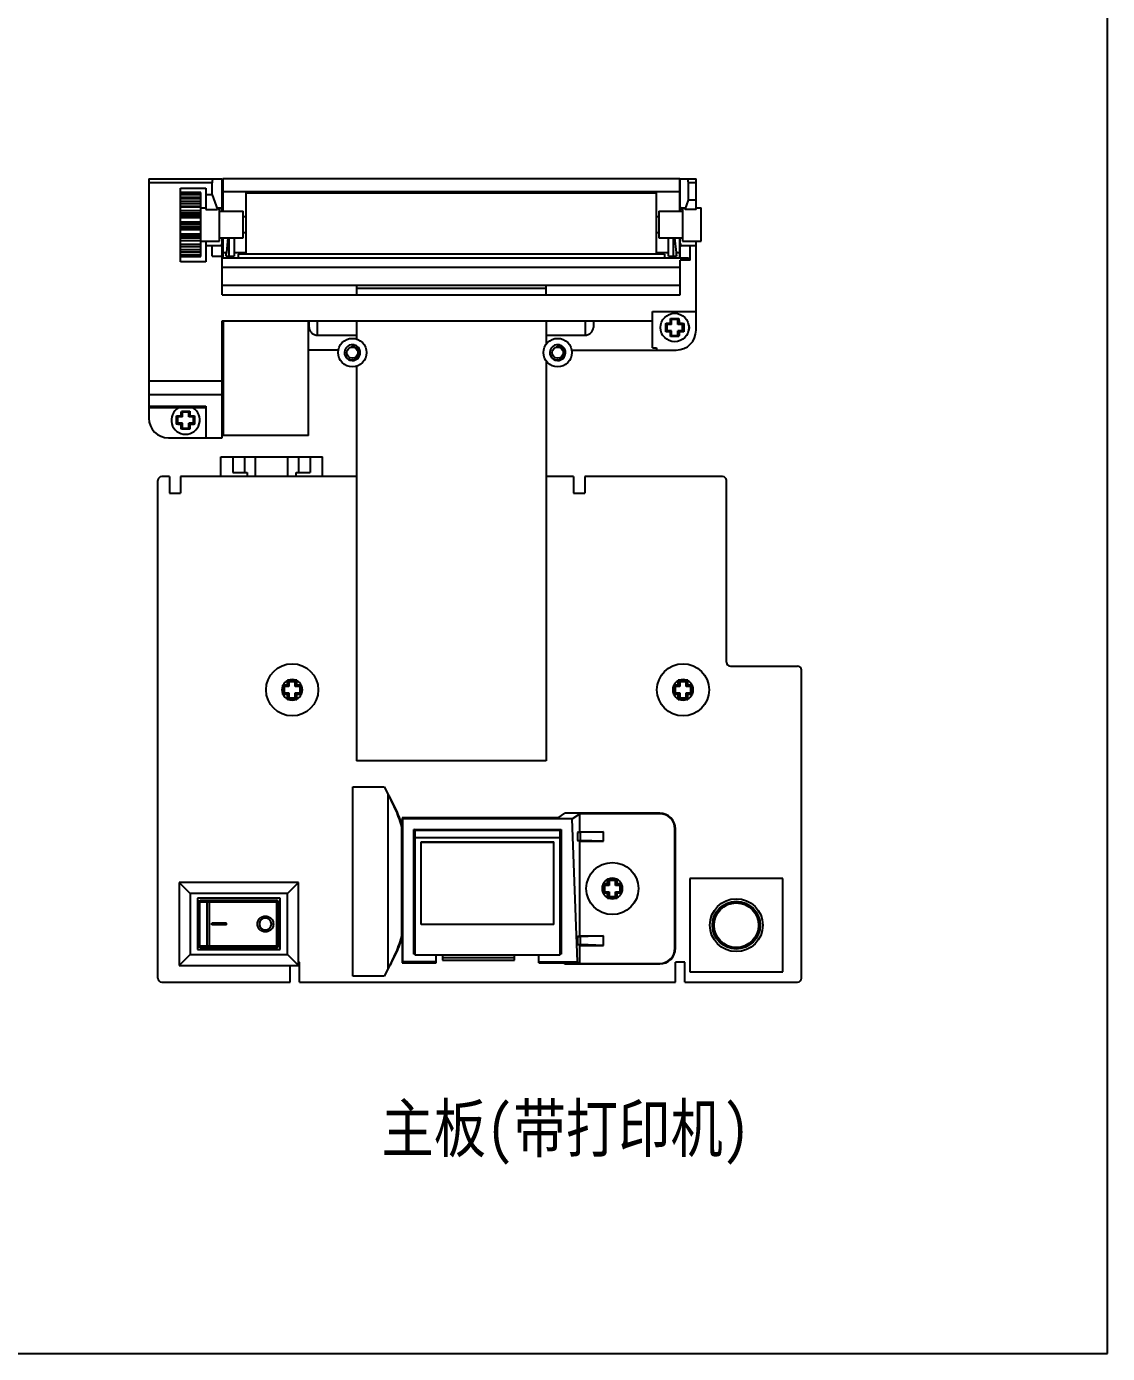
# Model space of a CAD drawing. Header units: millimetres. Extents: x 0 to 420, y 0 to 297.
# Drawn here: x 283.1 to 420, y 0 to 168 of the extents above; entities that cross this region are included whole.
import ezdxf

# ---------------------------------------------------------------- set-up
doc = ezdxf.new("R2010")
doc.units = ezdxf.units.MM
doc.header["$LTSCALE"] = 23.1
doc.layers.get('0').update_dxf_attribs({"linetype": 'CONTINUOUS'})
doc.layers.add('02___PRT_ALL_AXES', color=7, linetype='CONTINUOUS')
doc.layers.add('06___PRT_ALL_SURFS', color=7, linetype='CONTINUOUS')
doc.styles.get("Standard").update_dxf_attribs({"font": 'txt', "width": 0.85})

msp = doc.modelspace()

# ---------------------------------------------------------------- linework, layer by layer
at = {"color": 7, "linetype": 'Continuous'}
for p, q in [((420, 0), (420, 297)), ((298.597, 148.727), (298.597, 118.427)), ((298.597, 148.727), (307.897, 148.727)), ((306.627, 148.227), (298.597, 148.227)), ((306.627, 146.719), (306.627, 148.227)), ((307.897, 144.647), (307.897, 148.727)), ((307.947, 148.747), (307.947, 144.647)), ((365.847, 148.747), (307.947, 148.747)), ((365.847, 144.647), (365.847, 148.747)), ((365.897, 148.727), (367.897, 148.727)), ((365.897, 144.647), (365.897, 148.727)), ((367.897, 148.227), (366.927, 148.227)), ((366.927, 146.027), (366.927, 148.227)), ((367.897, 144.847), (367.897, 148.727)), ((302.597, 138.227), (302.597, 147.527)), ((302.597, 147.527), (305.797, 147.527)), ((305.197, 146.995), (302.597, 146.995)), ((302.597, 146.875), (305.197, 146.875)), ((305.197, 146.686), (302.597, 146.686)), ((305.197, 146.354), (302.597, 146.354)), ((302.597, 146.253), (305.197, 146.253)), ((305.197, 138.904), (305.197, 146.995)), ((305.797, 147.527), (305.797, 144.847)), ((306.627, 146.719), (305.797, 146.719)), ((306.627, 146.719), (307.275, 144.847)), ((365.847, 147.066), (307.947, 147.066)), ((310.897, 146.947), (310.897, 139.17)), ((310.897, 146.947), (362.897, 146.947)), ((362.897, 139.17), (362.897, 146.947)), ((305.197, 145.871), (302.597, 145.871)), ((305.197, 145.55), (302.597, 145.55)), ((305.197, 145.211), (302.597, 145.211)), ((302.597, 145.184), (305.197, 145.184)), ((305.197, 144.661), (302.597, 144.661)), ((305.197, 145.047), (305.797, 145.047)), ((305.797, 144.847), (307.275, 144.847)), ((307.275, 144.847), (307.344, 145.047)), ((307.344, 145.047), (307.716, 145.047)), ((307.547, 140.847), (307.547, 145.047)), ((307.547, 144.647), (310.547, 144.647)), ((310.547, 141.247), (310.547, 144.647)), ((363.197, 144.647), (366.197, 144.647)), ((363.197, 144.647), (363.197, 141.247)), ((366.078, 145.047), (366.45, 145.047)), ((366.197, 145.047), (366.197, 140.847)), ((366.45, 145.047), (366.519, 144.847)), ((366.519, 144.847), (366.927, 146.027)), ((367.897, 144.847), (366.519, 144.847)), ((367.897, 146.027), (366.927, 146.027)), ((367.897, 145.047), (368.547, 145.047)), ((368.547, 140.847), (368.547, 145.047)), ((305.197, 144.395), (302.597, 144.395)), ((305.197, 144.155), (302.597, 144.155)), ((305.197, 143.903), (302.597, 143.903)), ((302.597, 143.813), (305.197, 143.813)), ((305.197, 143.219), (302.597, 143.219)), ((305.197, 143.044), (302.597, 143.044)), ((305.197, 142.936), (302.597, 142.936)), ((310.547, 143.947), (310.897, 143.947)), ((362.897, 143.947), (363.197, 143.947)), ((305.197, 142.666), (302.597, 142.666)), ((305.197, 142.524), (302.597, 142.524)), ((302.597, 142.325), (305.197, 142.325)), ((305.197, 141.741), (302.597, 141.741)), ((305.197, 141.68), (302.597, 141.68)), ((305.197, 141.47), (302.597, 141.47)), ((305.197, 141.203), (302.597, 141.203)), ((307.547, 141.247), (310.547, 141.247)), ((307.897, 134.047), (307.897, 141.247)), ((307.947, 141.247), (307.947, 138.728)), ((308.61, 141.247), (308.43, 139.4)), ((308.757, 138.927), (308.757, 141.247)), ((309.387, 141.247), (309.387, 138.927)), ((310.547, 141.947), (310.897, 141.947)), ((362.897, 141.947), (363.197, 141.947)), ((363.197, 141.247), (366.197, 141.247)), ((364.407, 138.927), (364.407, 141.247)), ((365.037, 138.927), (365.037, 141.247)), ((365.183, 141.247), (365.364, 139.4)), ((365.847, 138.728), (365.847, 141.247)), ((365.897, 138.728), (365.897, 141.247)), ((302.597, 140.921), (305.197, 140.921)), ((305.197, 140.425), (302.597, 140.425)), ((305.197, 140.118), (302.597, 140.118)), ((302.597, 139.791), (305.197, 139.791)), ((305.197, 139.451), (302.597, 139.451)), ((305.197, 140.847), (307.547, 140.847)), ((305.797, 140.847), (305.797, 138.227)), ((307.716, 140.247), (305.797, 140.247)), ((306.627, 138.927), (306.627, 140.247)), ((367.897, 140.247), (366.078, 140.247)), ((366.197, 140.847), (368.547, 140.847)), ((367.167, 138.447), (367.167, 140.247)), ((367.897, 129.547), (367.897, 140.847)), ((305.197, 139.415), (302.597, 139.415)), ((302.597, 139.087), (305.197, 139.087)), ((305.197, 138.948), (302.597, 138.948)), ((302.597, 138.904), (305.197, 138.904)), ((305.797, 138.227), (302.597, 138.227)), ((306.627, 138.927), (307.897, 138.927)), ((307.897, 138.728), (366.951, 138.728)), ((307.947, 139.4), (308.43, 139.4)), ((308.365, 138.927), (309.387, 138.927)), ((309.387, 139.4), (310.897, 139.4)), ((309.897, 139.17), (309.897, 138.728)), ((363.897, 139.17), (309.897, 139.17)), ((362.897, 139.4), (364.407, 139.4)), ((363.897, 139.17), (363.897, 138.728)), ((364.407, 138.927), (365.429, 138.927)), ((365.364, 139.4), (365.847, 139.4)), ((367.167, 138.447), (365.897, 138.447)), ((365.897, 134.047), (365.897, 138.447)), ((366.955, 138.447), (366.946, 138.728)), ((307.897, 137.547), (365.897, 137.547)), ((307.897, 135.265), (365.897, 135.265)), ((324.897, 135.265), (324.897, 134.047)), ((348.897, 134.852), (324.897, 134.852)), ((348.897, 134.047), (348.897, 135.265)), ((307.897, 134.047), (365.897, 134.047)), ((362.397, 131.947), (367.897, 131.947)), ((362.397, 127.333), (362.397, 131.947)), ((307.897, 115.927), (307.897, 130.747)), ((307.897, 130.747), (362.397, 130.747)), ((307.997, 130.747), (307.997, 116.247)), ((318.797, 116.247), (318.797, 130.747)), ((318.897, 129.892), (318.897, 130.747)), ((319.897, 130.747), (319.897, 128.938)), ((324.897, 130.747), (324.897, 128.448)), ((348.897, 130.747), (348.897, 127.757)), ((353.897, 128.938), (353.897, 130.747)), ((354.897, 130.747), (354.897, 129.892)), ((364.065, 130.429), (364.197, 130.297)), ((364.065, 129.364), (364.197, 129.497)), ((364.797, 130.297), (364.197, 130.297)), ((364.197, 130.297), (364.197, 129.497)), ((364.797, 129.497), (364.197, 129.497)), ((364.649, 130.444), (364.614, 130.444)), ((364.649, 130.444), (364.649, 130.48)), ((364.797, 130.297), (364.649, 130.444)), ((364.797, 129.497), (364.649, 129.349)), ((364.665, 131.029), (364.797, 130.897)), ((365.597, 130.897), (364.797, 130.897)), ((364.797, 130.297), (364.797, 130.897)), ((364.797, 128.897), (364.797, 129.497)), ((365.729, 131.029), (365.597, 130.897)), ((365.597, 130.297), (365.597, 130.897)), ((365.597, 130.297), (365.745, 130.444)), ((366.197, 130.297), (365.597, 130.297)), ((366.197, 129.497), (365.597, 129.497)), ((365.597, 129.497), (365.745, 129.349)), ((365.597, 128.897), (365.597, 129.497)), ((365.745, 130.444), (365.745, 130.48)), ((365.78, 130.444), (365.745, 130.444)), ((366.329, 130.429), (366.197, 130.297)), ((366.197, 129.497), (366.197, 130.297)), ((366.329, 129.364), (366.197, 129.497)), ((319.897, 128.938), (324.897, 128.938)), ((348.897, 128.938), (353.897, 128.938)), ((364.649, 129.349), (364.614, 129.349)), ((364.649, 129.313), (364.649, 129.349)), ((364.665, 128.764), (364.797, 128.897)), ((364.797, 128.897), (365.597, 128.897)), ((365.729, 128.764), (365.597, 128.897)), ((365.78, 129.349), (365.745, 129.349)), ((365.745, 129.313), (365.745, 129.349)), ((307.997, 127.047), (307.897, 127.047)), ((322.601, 127.047), (318.797, 127.047)), ((323.766, 126.377), (323.506, 126.227)), ((349.766, 126.377), (349.506, 126.227)), ((352.143, 127.047), (365.397, 127.047)), ((362.397, 127.333), (362.897, 127.333)), ((362.897, 127.333), (362.897, 127.047)), ((324.897, 125.005), (324.897, 75.047)), ((348.897, 125.695), (348.897, 75.047)), ((298.597, 123.166), (307.897, 123.166)), ((307.897, 121.375), (298.597, 121.375)), ((298.597, 119.935), (305.797, 119.935)), ((305.797, 119.727), (298.597, 119.727)), ((302.715, 119.309), (302.847, 119.177)), ((303.779, 119.309), (303.647, 119.177)), ((305.797, 119.935), (305.797, 115.927)), ((302.115, 118.709), (302.247, 118.577)), ((302.115, 117.644), (302.247, 117.777)), ((302.247, 118.577), (302.247, 117.777)), ((302.847, 118.577), (302.247, 118.577)), ((302.847, 117.777), (302.247, 117.777)), ((302.699, 118.724), (302.664, 118.724)), ((302.699, 117.629), (302.664, 117.629)), ((302.699, 118.724), (302.699, 118.76)), ((302.847, 118.577), (302.699, 118.724)), ((302.847, 117.777), (302.699, 117.629)), ((302.699, 117.593), (302.699, 117.629)), ((302.847, 118.577), (302.847, 119.177)), ((303.647, 119.177), (302.847, 119.177)), ((302.847, 117.177), (302.847, 117.777)), ((303.647, 118.577), (303.647, 119.177)), ((303.647, 118.577), (303.795, 118.724)), ((304.247, 118.577), (303.647, 118.577)), ((303.647, 117.777), (303.795, 117.629)), ((303.647, 117.177), (303.647, 117.777)), ((304.247, 117.777), (303.647, 117.777)), ((303.795, 118.724), (303.795, 118.76)), ((303.83, 118.724), (303.795, 118.724)), ((303.795, 117.593), (303.795, 117.629)), ((303.83, 117.629), (303.795, 117.629)), ((304.379, 118.709), (304.247, 118.577)), ((304.247, 117.777), (304.247, 118.577)), ((304.379, 117.644), (304.247, 117.777)), ((301.097, 115.927), (307.897, 115.927)), ((302.715, 117.044), (302.847, 117.177)), ((302.847, 117.177), (303.647, 117.177)), ((303.779, 117.044), (303.647, 117.177)), ((318.797, 116.247), (307.997, 116.247)), ((307.697, 111.027), (307.697, 113.527)), ((307.697, 113.527), (320.597, 113.527)), ((309.247, 113.527), (309.247, 111.527)), ((310.747, 111.527), (310.747, 113.527)), ((312.097, 111.027), (312.097, 113.527)), ((316.197, 111.027), (316.197, 113.527)), ((317.547, 113.527), (317.547, 111.527)), ((319.047, 113.527), (319.047, 111.527)), ((320.597, 111.027), (320.597, 113.527)), ((301.197, 111.027), (300.247, 111.027)), ((301.197, 111.027), (301.197, 108.927)), ((302.597, 111.027), (302.597, 108.927)), ((324.897, 111.027), (302.597, 111.027)), ((309.247, 111.527), (311.047, 111.527)), ((311.047, 111.527), (311.047, 111.027)), ((317.247, 111.527), (319.047, 111.527)), ((317.247, 111.027), (317.247, 111.527)), ((352.397, 111.027), (348.897, 111.027)), ((352.397, 111.027), (352.397, 108.927)), ((371.247, 111.027), (353.797, 111.027)), ((353.797, 111.027), (353.797, 108.927)), ((299.747, 47.527), (299.747, 110.527)), ((371.747, 87.527), (371.747, 110.527)), ((301.197, 108.927), (302.597, 108.927)), ((352.397, 108.927), (353.797, 108.927)), ((372.247, 87.027), (380.747, 87.027)), ((381.247, 47.527), (381.247, 86.527)), ((315.543, 84.63), (315.747, 84.427)), ((315.543, 84.517), (315.543, 83.536)), ((316.143, 84.63), (315.596, 84.63)), ((316.347, 84.427), (315.747, 84.427)), ((315.747, 84.427), (315.747, 83.627)), ((316.143, 85.23), (316.347, 85.027)), ((316.143, 84.63), (316.143, 85.178)), ((316.347, 84.427), (316.143, 84.63)), ((317.238, 85.23), (316.256, 85.23)), ((317.147, 85.027), (316.347, 85.027)), ((316.347, 85.027), (316.347, 84.427)), ((317.351, 85.23), (317.147, 85.027)), ((317.147, 84.427), (317.147, 85.027)), ((317.147, 84.427), (317.351, 84.63)), ((317.747, 84.427), (317.147, 84.427)), ((317.351, 84.63), (317.351, 85.178)), ((317.898, 84.63), (317.351, 84.63)), ((317.951, 84.63), (317.747, 84.427)), ((317.747, 83.627), (317.747, 84.427)), ((317.951, 83.536), (317.951, 84.517)), ((365.043, 84.63), (365.247, 84.427)), ((365.043, 84.517), (365.043, 83.536)), ((365.643, 84.63), (365.096, 84.63)), ((365.847, 84.427), (365.247, 84.427)), ((365.247, 84.427), (365.247, 83.627)), ((365.643, 85.23), (365.847, 85.027)), ((365.643, 84.63), (365.643, 85.178)), ((365.847, 84.427), (365.643, 84.63)), ((366.738, 85.23), (365.756, 85.23)), ((366.647, 85.027), (365.847, 85.027)), ((365.847, 85.027), (365.847, 84.427)), ((366.851, 85.23), (366.647, 85.027)), ((366.647, 84.427), (366.647, 85.027)), ((366.647, 84.427), (366.851, 84.63)), ((367.247, 84.427), (366.647, 84.427)), ((366.851, 84.63), (366.851, 85.178)), ((367.398, 84.63), (366.851, 84.63)), ((367.451, 84.63), (367.247, 84.427)), ((367.247, 83.627), (367.247, 84.427)), ((367.451, 83.536), (367.451, 84.517)), ((315.543, 83.423), (315.747, 83.627)), ((316.143, 83.423), (315.596, 83.423)), ((315.747, 83.627), (316.347, 83.627)), ((316.347, 83.627), (316.143, 83.423)), ((316.143, 82.875), (316.143, 83.423)), ((316.143, 82.823), (316.347, 83.027)), ((316.256, 82.823), (317.238, 82.823)), ((316.347, 83.627), (316.347, 83.027)), ((316.347, 83.027), (317.147, 83.027)), ((317.147, 83.627), (317.747, 83.627)), ((317.147, 83.627), (317.351, 83.423)), ((317.147, 83.027), (317.147, 83.627)), ((317.351, 82.823), (317.147, 83.027)), ((317.898, 83.423), (317.351, 83.423)), ((317.351, 82.875), (317.351, 83.423)), ((317.951, 83.423), (317.747, 83.627)), ((365.043, 83.423), (365.247, 83.627)), ((365.643, 83.423), (365.096, 83.423)), ((365.247, 83.627), (365.847, 83.627)), ((365.847, 83.627), (365.643, 83.423)), ((365.643, 82.875), (365.643, 83.423)), ((365.643, 82.823), (365.847, 83.027)), ((365.756, 82.823), (366.738, 82.823)), ((365.847, 83.627), (365.847, 83.027)), ((365.847, 83.027), (366.647, 83.027)), ((366.647, 83.627), (367.247, 83.627)), ((366.647, 83.627), (366.851, 83.423)), ((366.647, 83.027), (366.647, 83.627)), ((366.851, 82.823), (366.647, 83.027)), ((367.398, 83.423), (366.851, 83.423)), ((366.851, 82.875), (366.851, 83.423)), ((367.451, 83.423), (367.247, 83.627)), ((348.897, 75.047), (324.897, 75.047)), ((324.42, 71.754), (328.42, 71.754)), ((324.42, 47.754), (324.42, 71.754)), ((328.42, 71.754), (328.875, 70.843)), ((328.875, 70.843), (328.875, 48.665)), ((350.427, 67.833), (330.697, 67.833)), ((330.756, 67.692), (330.697, 67.833)), ((330.697, 67.833), (330.697, 49.445)), ((352.215, 67.692), (330.756, 67.692)), ((330.756, 49.594), (330.756, 67.692)), ((350.427, 67.833), (351.297, 68.413)), ((363.297, 68.413), (351.297, 68.413)), ((352.215, 67.692), (353.192, 68.343)), ((352.879, 49.594), (352.215, 67.692)), ((363.297, 68.343), (353.192, 68.343)), ((353.192, 66.064), (353.192, 68.343)), ((363.297, 68.343), (363.297, 68.413)), ((330.607, 66.554), (330.697, 66.554)), ((330.607, 66.554), (330.697, 66.195)), ((330.607, 66.554), (330.607, 52.954)), ((332.173, 66.352), (350.821, 66.352)), ((332.197, 66.337), (332.173, 66.352)), ((332.173, 50.544), (332.173, 66.352)), ((332.197, 66.337), (350.797, 66.337)), ((332.197, 51.347), (332.197, 66.337)), ((350.697, 66.198), (332.297, 66.198)), ((332.297, 66.198), (332.297, 50.454)), ((350.697, 50.454), (350.697, 66.198)), ((350.797, 66.337), (350.821, 66.352)), ((350.797, 66.337), (350.797, 51.347)), ((350.821, 66.352), (350.821, 50.544)), ((353.192, 66.064), (352.878, 65.959)), ((353.266, 65.959), (352.878, 65.959)), ((352.878, 65.959), (352.878, 64.969)), ((353.192, 66.064), (356.192, 66.064)), ((356.192, 66.064), (353.266, 65.959)), ((353.266, 64.969), (353.266, 65.959)), ((356.192, 64.864), (356.192, 66.064)), ((365.227, 66.413), (365.297, 66.413)), ((365.227, 51.315), (365.227, 66.413)), ((365.297, 51.315), (365.297, 66.413)), ((350.697, 65.28), (332.297, 65.28)), ((333.097, 64.789), (349.897, 64.789)), ((333.097, 54.328), (333.097, 64.789)), ((333.097, 64.731), (349.897, 64.731)), ((349.897, 54.328), (349.897, 64.789)), ((352.878, 64.969), (353.266, 64.969)), ((353.192, 64.864), (352.878, 64.969)), ((353.192, 64.864), (356.192, 64.864)), ((353.192, 52.864), (353.192, 64.864)), ((356.192, 64.864), (353.266, 64.969)), ((317.547, 59.627), (302.447, 59.627)), ((302.447, 59.627), (303.847, 58.227)), ((302.447, 59.627), (302.447, 49.127)), ((317.547, 59.627), (316.147, 58.227)), ((317.547, 49.127), (317.547, 59.627)), ((354.13, 59.789), (354.122, 59.789)), ((354.128, 59.782), (354.122, 59.789)), ((354.122, 59.789), (354.122, 59.762)), ((356.093, 59.468), (356.297, 59.264)), ((356.093, 59.355), (356.093, 58.373)), ((356.693, 59.468), (356.146, 59.468)), ((356.897, 59.264), (356.297, 59.264)), ((356.297, 59.264), (356.297, 58.464)), ((356.693, 60.068), (356.897, 59.864)), ((356.693, 59.468), (356.693, 60.015)), ((356.897, 59.264), (356.693, 59.468)), ((357.788, 60.068), (356.806, 60.068)), ((357.697, 59.864), (356.897, 59.864)), ((356.897, 59.864), (356.897, 59.264)), ((357.901, 60.068), (357.697, 59.864)), ((357.697, 59.264), (357.697, 59.864)), ((357.697, 59.264), (357.901, 59.468)), ((358.297, 59.264), (357.697, 59.264)), ((357.901, 59.468), (357.901, 60.015)), ((358.448, 59.468), (357.901, 59.468)), ((358.501, 59.468), (358.297, 59.264)), ((358.297, 58.464), (358.297, 59.264)), ((358.501, 58.373), (358.501, 59.355)), ((360.471, 59.789), (360.464, 59.789)), ((360.465, 59.782), (360.471, 59.789)), ((360.471, 59.762), (360.471, 59.789)), ((378.897, 60.127), (367.097, 60.127)), ((367.097, 60.127), (367.097, 48.327)), ((378.897, 48.327), (378.897, 60.127)), ((316.147, 58.227), (303.847, 58.227)), ((303.847, 58.227), (303.847, 50.527)), ((315.247, 57.627), (304.747, 57.627)), ((304.747, 57.627), (304.747, 51.127)), ((304.947, 57.177), (314.982, 57.177)), ((305.05, 51.577), (305.05, 57.177)), ((305.147, 57.377), (314.782, 57.377)), ((305.951, 57.177), (305.951, 51.577)), ((306.216, 57.177), (306.216, 51.577)), ((314.747, 57.377), (314.747, 51.577)), ((314.947, 57.177), (314.947, 51.577)), ((314.982, 51.577), (314.982, 57.177)), ((315.247, 51.127), (315.247, 57.627)), ((316.147, 50.527), (316.147, 58.227)), ((354.122, 57.966), (354.122, 57.939)), ((354.128, 57.946), (354.122, 57.939)), ((354.122, 57.939), (354.13, 57.939)), ((356.093, 58.26), (356.297, 58.464)), ((356.693, 58.26), (356.146, 58.26)), ((356.297, 58.464), (356.897, 58.464)), ((356.897, 58.464), (356.693, 58.26)), ((356.693, 57.713), (356.693, 58.26)), ((356.693, 57.66), (356.897, 57.864)), ((356.806, 57.66), (357.788, 57.66)), ((356.897, 58.464), (356.897, 57.864)), ((356.897, 57.864), (357.697, 57.864)), ((357.697, 58.464), (358.297, 58.464)), ((357.697, 58.464), (357.901, 58.26)), ((357.697, 57.864), (357.697, 58.464)), ((357.901, 57.66), (357.697, 57.864)), ((358.448, 58.26), (357.901, 58.26)), ((357.901, 57.713), (357.901, 58.26)), ((358.501, 58.26), (358.297, 58.464)), ((360.464, 57.939), (360.471, 57.939)), ((360.465, 57.946), (360.471, 57.939)), ((360.471, 57.939), (360.471, 57.966)), ((308.446, 54.502), (306.561, 54.502)), ((306.561, 54.252), (306.561, 54.502)), ((308.446, 54.252), (306.561, 54.252)), ((308.437, 54.252), (308.437, 54.502)), ((308.446, 54.252), (308.446, 54.502)), ((349.897, 54.328), (333.097, 54.328)), ((330.697, 53.313), (330.607, 52.954)), ((330.607, 52.954), (330.697, 52.954)), ((353.192, 52.864), (352.878, 52.759)), ((353.266, 52.759), (352.878, 52.759)), ((352.878, 52.759), (352.878, 51.769)), ((353.192, 52.864), (356.192, 52.864)), ((356.192, 52.864), (353.266, 52.759)), ((353.266, 51.769), (353.266, 52.759)), ((356.192, 51.664), (356.192, 52.864)), ((302.447, 49.127), (303.847, 50.527)), ((303.847, 50.527), (316.147, 50.527)), ((304.747, 51.127), (315.247, 51.127)), ((314.982, 51.577), (304.947, 51.577)), ((314.782, 51.377), (305.147, 51.377)), ((314.747, 51.377), (314.747, 51.577)), ((317.547, 49.127), (316.147, 50.527)), ((332.197, 51.347), (332.173, 50.544)), ((332.297, 50.544), (332.173, 50.544)), ((332.297, 51.347), (332.197, 51.347)), ((332.297, 50.454), (350.697, 50.454)), ((334.997, 49.445), (334.997, 50.454)), ((347.997, 49.445), (347.997, 50.454)), ((350.797, 51.347), (350.697, 51.347)), ((350.821, 50.544), (350.697, 50.544)), ((350.797, 51.347), (350.821, 50.544)), ((352.878, 51.769), (353.266, 51.769)), ((353.192, 51.664), (352.878, 51.769)), ((353.192, 51.664), (356.192, 51.664)), ((353.192, 49.385), (353.192, 51.664)), ((356.192, 51.664), (353.266, 51.769)), ((365.227, 51.315), (365.297, 51.315)), ((302.447, 49.127), (317.547, 49.127)), ((316.497, 47.027), (316.497, 49.127)), ((317.697, 49.527), (317.547, 49.527)), ((317.697, 47.027), (317.697, 49.527)), ((330.697, 49.445), (330.756, 49.594)), ((330.697, 49.445), (334.997, 49.445)), ((334.997, 49.594), (330.756, 49.594)), ((347.997, 49.594), (352.879, 49.594)), ((347.997, 49.445), (351.102, 49.445)), ((351.297, 49.315), (351.102, 49.445)), ((351.297, 49.315), (363.297, 49.315)), ((353.192, 49.385), (352.879, 49.594)), ((353.192, 49.385), (363.297, 49.385)), ((363.297, 49.385), (363.297, 49.315)), ((366.497, 49.527), (365.297, 49.527)), ((365.297, 47.027), (365.297, 49.527)), ((366.497, 47.027), (366.497, 49.527)), ((328.42, 47.754), (324.42, 47.754)), ((328.875, 48.665), (328.42, 47.754)), ((367.097, 48.327), (378.897, 48.327)), ((300.247, 47.027), (316.497, 47.027)), ((317.697, 47.027), (365.297, 47.027)), ((366.497, 47.027), (380.747, 47.027)), ((0, 0), (420, 0))]:
    msp.add_line(p, q, dxfattribs=at)
at = {"color": 3, "linetype": 'Continuous'}
for p, q in [((335.797, 50.454), (335.797, 49.804)), ((344.897, 49.804), (344.897, 50.454)), ((344.897, 50.081), (335.797, 50.081)), ((335.797, 49.804), (344.897, 49.804))]:
    msp.add_line(p, q, dxfattribs=at)
at = {"color": 7, "linetype": 'Continuous'}
for centre, radius in [((365.197, 129.897), 1.8), ((324.372, 126.727), 1.8), ((350.372, 126.727), 1.8), ((316.747, 84.027), 3.3), ((366.247, 84.027), 3.3), ((357.297, 58.864), 3.3), ((372.997, 54.227), 3.35), ((372.997, 54.227), 3.022), ((372.997, 54.227), 2.822)]:
    msp.add_circle(centre, radius, dxfattribs=at)
for centre, radius, start, end in [((365.197, 129.897), 0.8, 133.19314, 136.80686), ((365.397, 129.547), 2.5, 270, 360), ((365.197, 129.897), 0.8, 43.19314, 46.80686), ((365.897, 129.897), 1.15, 332.78448, 27.21542), ((324.372, 126.727), 1, 81.45035, 208.81685), ((324.372, 126.729), 0.998, 80.83974, 81.45194), ((324.372, 126.729), 0.998, 79.6539, 80.83951), ((324.372, 126.727), 1, 77.85952, 79.65372), ((324.372, 126.725), 1.001, 73.66651, 77.85956), ((350.372, 126.727), 1, 81.45035, 208.81685), ((350.372, 126.729), 0.998, 80.83974, 81.45194), ((350.372, 126.729), 0.998, 79.6539, 80.83951), ((350.372, 126.727), 1, 77.85952, 79.65372), ((350.372, 126.725), 1.001, 73.66651, 77.85956), ((365.197, 129.897), 0.8, 223.19314, 226.80686), ((365.197, 129.897), 0.8, 313.19314, 316.80686), ((324.368, 126.724), 0.996, 208.81153, 209.99966), ((324.331, 126.779), 0.993, 213.82539, 214.0637), ((324.373, 126.727), 1.001, 210.23442, 211.21896), ((324.372, 126.727), 1, 211.2216, 250.6868), ((324.372, 126.727), 1, 258.47328, 73.66413), ((350.368, 126.724), 0.996, 208.81153, 209.99966), ((350.331, 126.779), 0.993, 213.82539, 214.0637), ((350.373, 126.727), 1.001, 210.23442, 211.21896), ((350.372, 126.727), 1, 211.2216, 250.6868), ((350.372, 126.727), 1, 258.47328, 73.66413), ((324.372, 126.728), 1.001, 250.68941, 254.88246), ((324.372, 126.726), 1, 254.88242, 256.67663), ((324.372, 126.725), 0.998, 256.6768, 257.86241), ((324.371, 126.724), 0.998, 257.86265, 258.47484), ((350.372, 126.728), 1.001, 250.68941, 254.88246), ((350.372, 126.726), 1, 254.88242, 256.67663), ((350.372, 126.725), 0.998, 256.6768, 257.86241), ((350.371, 126.724), 0.998, 257.86265, 258.47484), ((303.247, 118.177), 1.8, 120.53895, 59.46105), ((301.097, 118.427), 2.5, 180, 270), ((303.247, 118.177), 0.8, 133.19314, 136.80686), ((303.247, 118.177), 0.8, 223.19314, 226.80686), ((303.247, 118.177), 0.8, 43.19314, 46.80686), ((303.247, 118.177), 0.8, 313.19314, 316.80686), ((300.247, 110.527), 0.5, 90, 180), ((371.247, 110.527), 0.5, 0, 90), ((372.247, 87.527), 0.5, 180, 270), ((380.747, 86.527), 0.5, 0, 90), ((316.747, 84.027), 1.3, 157.82112, 202.1789), ((315.596, 75.314), 9.316, 90.00249, 90.32448), ((355.682, 84.521), 40.139, 179.84361, 180.00465), ((316.747, 84.027), 1.3, 117.67454, 152.32552), ((316.253, 45.088), 40.143, 89.99535, 90.15638), ((325.459, 85.177), 9.316, 179.67551, 179.99751), ((316.747, 84.027), 1.3, 67.81755, 112.18245), ((317.241, 45.088), 40.143, 89.84362, 90.00465), ((308.035, 85.177), 9.316, 0.00249, 0.32449), ((316.747, 84.027), 1.3, 27.67449, 62.32546), ((317.898, 75.314), 9.316, 89.67552, 89.99751), ((277.812, 84.521), 40.139, 359.99535, 0.15639), ((316.747, 84.026), 1.3, 337.82112, 22.1789), ((366.247, 84.027), 1.3, 157.82112, 202.1789), ((365.096, 75.314), 9.316, 90.00249, 90.32448), ((405.182, 84.521), 40.139, 179.84361, 180.00465), ((366.247, 84.027), 1.3, 117.67454, 152.32552), ((365.753, 45.088), 40.143, 89.99535, 90.15638), ((374.959, 85.177), 9.316, 179.67551, 179.99751), ((366.247, 84.027), 1.3, 67.81755, 112.18245), ((366.741, 45.088), 40.143, 89.84362, 90.00465), ((357.535, 85.177), 9.316, 0.00249, 0.32449), ((366.247, 84.027), 1.3, 27.67449, 62.32546), ((367.398, 75.314), 9.316, 89.67552, 89.99751), ((327.312, 84.521), 40.139, 359.99535, 0.15639), ((366.247, 84.026), 1.3, 337.82112, 22.1789), ((355.682, 83.532), 40.139, 179.99535, 180.15639), ((315.596, 92.739), 9.316, 269.67552, 269.99751), ((316.747, 84.027), 1.3, 207.67449, 242.32546), ((325.459, 82.876), 9.316, 180.00249, 180.32449), ((316.253, 122.965), 40.143, 269.84362, 270.00465), ((316.747, 84.027), 1.3, 247.81755, 292.18245), ((317.241, 122.965), 40.143, 269.99535, 270.15638), ((316.747, 84.027), 1.3, 297.67454, 332.32552), ((308.035, 82.876), 9.316, 359.67551, 359.99751), ((317.898, 92.739), 9.316, 270.00249, 270.32448), ((277.812, 83.532), 40.139, 359.84361, 0.00465), ((405.182, 83.532), 40.139, 179.99535, 180.15639), ((365.096, 92.739), 9.316, 269.67552, 269.99751), ((366.247, 84.027), 1.3, 207.67449, 242.32546), ((374.959, 82.876), 9.316, 180.00249, 180.32449), ((365.753, 122.965), 40.143, 269.84362, 270.00465), ((366.247, 84.027), 1.3, 247.81755, 292.18245), ((366.741, 122.965), 40.143, 269.99535, 270.15638), ((366.247, 84.027), 1.3, 297.67454, 332.32552), ((357.535, 82.876), 9.316, 359.67551, 359.99751), ((367.398, 92.739), 9.316, 270.00249, 270.32448), ((327.312, 83.532), 40.139, 359.84361, 0.00465), ((363.297, 66.413), 2, 0, 90), ((363.297, 66.413), 1.93, 0, 90), ((357.297, 58.864), 1.3, 157.82112, 202.1789), ((396.232, 59.358), 40.139, 179.84361, 180.00465), ((356.146, 50.152), 9.316, 90.00249, 90.32448), ((357.297, 58.864), 1.3, 117.67454, 152.32552), ((356.803, 19.925), 40.143, 89.99535, 90.15638), ((366.009, 60.015), 9.316, 179.67551, 179.99751), ((357.297, 58.864), 1.3, 67.81755, 112.18245), ((357.791, 19.925), 40.143, 89.84362, 90.00465), ((348.585, 60.015), 9.316, 0.00249, 0.32449), ((357.297, 58.864), 1.3, 27.67449, 62.32546), ((358.448, 50.152), 9.316, 89.67552, 89.99751), ((318.362, 59.358), 40.139, 359.99535, 0.15639), ((357.297, 58.864), 1.3, 337.82112, 22.1789), ((305.147, 57.177), 0.2, 90, 180), ((305.23, 57.214), 0.162, 90.06623, 103.33805), ((314.747, 57.177), 0.2, 359.99872, 89.99231), ((314.782, 57.177), 0.2, 359.99871, 89.99236), ((396.232, 58.37), 40.139, 179.99535, 180.15639), ((356.146, 67.576), 9.316, 269.67552, 269.99751), ((357.297, 58.864), 1.3, 207.67449, 242.32546), ((366.009, 57.713), 9.316, 180.00249, 180.32449), ((356.803, 97.803), 40.143, 269.84362, 270.00465), ((357.297, 58.864), 1.3, 247.81755, 292.18245), ((357.791, 97.803), 40.143, 269.99535, 270.15638), ((357.297, 58.864), 1.3, 297.67454, 332.32552), ((348.585, 57.713), 9.316, 359.67551, 359.99751), ((358.448, 67.576), 9.316, 270.00249, 270.32448), ((318.362, 58.37), 40.139, 359.84361, 0.00465), ((305.147, 51.577), 0.2, 180, 270), ((305.23, 51.539), 0.162, 256.66196, 269.93377), ((314.747, 51.577), 0.2, 270.00769, 0.00127), ((314.782, 51.577), 0.2, 270.00763, 0.00128), ((363.297, 51.315), 2, 270, 360), ((363.297, 51.315), 1.93, 270, 360), ((300.247, 47.527), 0.5, 180, 270), ((380.747, 47.527), 0.5, 270, 360)]:
    msp.add_arc(centre, radius, start, end, dxfattribs=at)
for centre, major_axis, start_param, end_param in [((306.727, 148.227), (0, 0.5), 0, 1.5707963), ((366.827, 148.227), (0, 0.5), -1.5707963, 0), ((307.716, 143.547), (0, 1.5), -0.648284, 0), ((366.078, 143.547), (0, 1.5), 0, 0.648284), ((307.716, 141.747), (0, 1.5), -3.1415927, -2.4933087), ((366.078, 141.747), (0, 1.5), -3.7898766, -3.1415927), ((308.071, 140.28), (0, 2), -2.3142526, -2.0262474), ((365.723, 140.28), (0, 2), -4.2569379, -3.9689327)]:
    msp.add_ellipse(centre, major_axis=major_axis, ratio=0.1998197, start_param=start_param, end_param=end_param, dxfattribs=at)
for points, knots in [([(318.897, 129.892), (318.897, 129.79), (318.95, 129.571), (319.144, 129.272), (319.402, 129.064), (319.668, 128.958), (319.82, 128.938), (319.897, 128.938)], [0, 0, 0, 0, 0.2029434, 0.4341749, 0.6994682, 0.8464397, 1, 1, 1, 1]), ([(353.897, 128.938), (353.974, 128.938), (354.126, 128.958), (354.392, 129.064), (354.65, 129.272), (354.844, 129.571), (354.897, 129.79), (354.897, 129.892)], [0, 0, 0, 0, 0.1535607, 0.3005319, 0.5658254, 0.7970569, 1, 1, 1, 1]), ([(364.058, 129.897), (364.058, 129.986), (364.059, 130.163), (364.062, 130.341), (364.065, 130.429)], [0, 0, 0, 0, 0.502279, 1, 1, 1, 1]), ([(364.065, 129.364), (364.062, 129.452), (364.059, 129.63), (364.058, 129.807), (364.058, 129.897)], [0, 0, 0, 0, 0.497721, 1, 1, 1, 1]), ([(364.065, 130.429), (364.108, 130.432), (364.291, 130.441), (364.475, 130.444), (364.614, 130.444)], [0, 0, 0, 0, 0.2403514, 1, 1, 1, 1]), ([(364.649, 130.48), (364.649, 130.527), (364.65, 130.71), (364.656, 130.893), (364.665, 131.029)], [0, 0, 0, 0, 0.2563726, 1, 1, 1, 1]), ([(364.665, 131.029), (364.753, 131.031), (364.93, 131.035), (365.197, 131.036), (365.464, 131.035), (365.641, 131.031), (365.729, 131.029)], [0, 0, 0, 0, 0.248872, 0.5, 0.751128, 1, 1, 1, 1]), ([(365.729, 131.029), (365.732, 130.985), (365.742, 130.802), (365.745, 130.619), (365.745, 130.48)], [0, 0, 0, 0, 0.2403379, 1, 1, 1, 1]), ([(365.78, 130.444), (365.827, 130.444), (366.01, 130.443), (366.193, 130.437), (366.329, 130.429)], [0, 0, 0, 0, 0.2563697, 1, 1, 1, 1]), ([(366.329, 130.429), (366.332, 130.341), (366.335, 130.163), (366.336, 129.986), (366.336, 129.897)], [0, 0, 0, 0, 0.497721, 1, 1, 1, 1]), ([(366.336, 129.897), (366.336, 129.807), (366.335, 129.63), (366.332, 129.452), (366.329, 129.364)], [0, 0, 0, 0, 0.502279, 1, 1, 1, 1]), ([(364.614, 129.349), (364.567, 129.349), (364.384, 129.35), (364.2, 129.356), (364.065, 129.364)], [0, 0, 0, 0, 0.2563697, 1, 1, 1, 1]), ([(364.665, 128.764), (364.662, 128.808), (364.652, 128.991), (364.649, 129.174), (364.649, 129.313)], [0, 0, 0, 0, 0.2403379, 1, 1, 1, 1]), ([(365.729, 128.764), (365.641, 128.762), (365.464, 128.758), (365.197, 128.757), (364.93, 128.758), (364.753, 128.762), (364.665, 128.764)], [0, 0, 0, 0, 0.248872, 0.5, 0.751128, 1, 1, 1, 1]), ([(365.745, 129.313), (365.745, 129.266), (365.744, 129.083), (365.738, 128.9), (365.729, 128.764)], [0, 0, 0, 0, 0.2563726, 1, 1, 1, 1]), ([(366.329, 129.364), (366.285, 129.361), (366.103, 129.352), (365.919, 129.349), (365.78, 129.349)], [0, 0, 0, 0, 0.2403514, 1, 1, 1, 1]), ([(323.508, 126.223), (323.541, 126.174), (323.616, 126.082), (323.752, 125.966), (323.906, 125.877), (324.074, 125.817), (324.251, 125.79), (324.429, 125.797), (324.602, 125.837), (324.765, 125.91), (324.91, 126.014), (325.031, 126.145), (325.108, 126.272), (325.153, 126.381), (325.187, 126.495), (325.206, 126.642), (325.193, 126.79), (325.164, 126.905), (325.122, 127.015), (325.078, 127.093), (325.043, 127.14)], [0, 0, 0, 0, 0.0625794, 0.1251472, 0.1877061, 0.2502548, 0.3127932, 0.3753204, 0.437836, 0.5003393, 0.5628296, 0.625306, 0.6877678, 0.7190349, 0.7502989, 0.8127285, 0.8751405, 0.906386, 0.9376275, 1, 1, 1, 1]), ([(325.043, 127.14), (325.018, 127.173), (324.964, 127.235), (324.87, 127.314), (324.764, 127.377), (324.649, 127.422), (324.528, 127.447), (324.405, 127.452), (324.283, 127.436), (324.204, 127.411), (324.167, 127.396)], [0, 0, 0, 0, 0.1251115, 0.2501944, 0.3752475, 0.5002687, 0.6252575, 0.7502086, 0.8751266, 1, 1, 1, 1]), ([(349.508, 126.223), (349.541, 126.174), (349.616, 126.082), (349.752, 125.966), (349.906, 125.877), (350.074, 125.817), (350.251, 125.79), (350.429, 125.797), (350.602, 125.837), (350.765, 125.91), (350.91, 126.014), (351.031, 126.145), (351.108, 126.272), (351.153, 126.381), (351.187, 126.495), (351.206, 126.642), (351.193, 126.79), (351.164, 126.905), (351.122, 127.015), (351.078, 127.093), (351.043, 127.14)], [0, 0, 0, 0, 0.0625794, 0.1251472, 0.1877061, 0.2502548, 0.3127932, 0.3753204, 0.437836, 0.5003393, 0.5628296, 0.625306, 0.6877678, 0.7190349, 0.7502989, 0.8127285, 0.8751405, 0.906386, 0.9376275, 1, 1, 1, 1]), ([(351.043, 127.14), (351.018, 127.173), (350.964, 127.235), (350.87, 127.314), (350.764, 127.377), (350.649, 127.422), (350.528, 127.447), (350.405, 127.452), (350.283, 127.436), (350.204, 127.411), (350.167, 127.396)], [0, 0, 0, 0, 0.1251115, 0.2501944, 0.3752475, 0.5002687, 0.6252575, 0.7502086, 0.8751266, 1, 1, 1, 1]), ([(302.699, 118.76), (302.699, 118.807), (302.7, 118.99), (302.706, 119.173), (302.715, 119.309)], [0, 0, 0, 0, 0.2563726, 1, 1, 1, 1]), ([(302.715, 119.309), (302.803, 119.311), (302.98, 119.315), (303.247, 119.316), (303.514, 119.315), (303.691, 119.311), (303.779, 119.309)], [0, 0, 0, 0, 0.248872, 0.5, 0.751128, 1, 1, 1, 1]), ([(303.779, 119.309), (303.782, 119.265), (303.792, 119.082), (303.795, 118.899), (303.795, 118.76)], [0, 0, 0, 0, 0.2403379, 1, 1, 1, 1]), ([(302.108, 118.177), (302.108, 118.266), (302.109, 118.443), (302.112, 118.621), (302.115, 118.709)], [0, 0, 0, 0, 0.502279, 1, 1, 1, 1]), ([(302.115, 117.644), (302.112, 117.732), (302.109, 117.91), (302.108, 118.087), (302.108, 118.177)], [0, 0, 0, 0, 0.497721, 1, 1, 1, 1]), ([(302.115, 118.709), (302.158, 118.712), (302.341, 118.721), (302.525, 118.724), (302.664, 118.724)], [0, 0, 0, 0, 0.2403514, 1, 1, 1, 1]), ([(302.664, 117.629), (302.617, 117.629), (302.434, 117.63), (302.25, 117.636), (302.115, 117.644)], [0, 0, 0, 0, 0.2563697, 1, 1, 1, 1]), ([(303.83, 118.724), (303.877, 118.724), (304.06, 118.723), (304.243, 118.717), (304.379, 118.709)], [0, 0, 0, 0, 0.2563697, 1, 1, 1, 1]), ([(304.379, 117.644), (304.335, 117.641), (304.153, 117.632), (303.969, 117.629), (303.83, 117.629)], [0, 0, 0, 0, 0.2403514, 1, 1, 1, 1]), ([(304.379, 118.709), (304.382, 118.621), (304.385, 118.443), (304.386, 118.266), (304.386, 118.177)], [0, 0, 0, 0, 0.497721, 1, 1, 1, 1]), ([(304.386, 118.177), (304.386, 118.087), (304.385, 117.91), (304.382, 117.732), (304.379, 117.644)], [0, 0, 0, 0, 0.502279, 1, 1, 1, 1]), ([(302.715, 117.044), (302.712, 117.088), (302.702, 117.271), (302.699, 117.454), (302.699, 117.593)], [0, 0, 0, 0, 0.2403379, 1, 1, 1, 1]), ([(303.779, 117.044), (303.691, 117.042), (303.514, 117.038), (303.247, 117.037), (302.98, 117.038), (302.803, 117.042), (302.715, 117.044)], [0, 0, 0, 0, 0.248872, 0.5, 0.751128, 1, 1, 1, 1]), ([(303.795, 117.593), (303.795, 117.546), (303.794, 117.363), (303.788, 117.18), (303.779, 117.044)], [0, 0, 0, 0, 0.2563726, 1, 1, 1, 1]), ([(328.875, 70.843), (329.221, 70.134), (329.9, 68.747), (330.428, 67.287), (330.607, 66.554)], [0, 0, 0, 0, 0.5108155, 1, 1, 1, 1]), ([(305.192, 57.372), (305.172, 57.367), (305.133, 57.35), (305.087, 57.304), (305.057, 57.244), (305.05, 57.199), (305.05, 57.177)], [0, 0, 0, 0, 0.2381926, 0.4844911, 0.7394966, 1, 1, 1, 1]), ([(306.13, 57.377), (306.107, 57.377), (306.059, 57.366), (305.999, 57.32), (305.96, 57.254), (305.951, 57.202), (305.951, 57.177)], [0, 0, 0, 0, 0.2373153, 0.4822162, 0.7375278, 1, 1, 1, 1]), ([(306.13, 57.377), (306.159, 57.377), (306.187, 57.333), (306.202, 57.287), (306.213, 57.24), (306.216, 57.202), (306.216, 57.177)], [0, 0, 0, 0, 0.3682064, 0.508706, 0.663876, 1, 1, 1, 1]), ([(313.352, 53.377), (313.286, 53.377), (313.155, 53.389), (312.965, 53.446), (312.79, 53.539), (312.637, 53.665), (312.512, 53.817), (312.419, 53.991), (312.362, 54.18), (312.342, 54.376), (312.362, 54.573), (312.419, 54.762), (312.512, 54.936), (312.637, 55.088), (312.79, 55.214), (312.965, 55.307), (313.155, 55.364), (313.286, 55.377), (313.352, 55.377)], [0, 0, 0, 0, 0.0626677, 0.1254071, 0.1880244, 0.2504808, 0.312805, 0.3751163, 0.4375187, 0.4999802, 0.5624408, 0.624842, 0.6871556, 0.7494883, 0.8119542, 0.8745742, 0.9373086, 1, 1, 1, 1]), ([(313.35, 55.127), (313.301, 55.127), (313.202, 55.117), (313.059, 55.074), (312.927, 55.004), (312.775, 54.88), (312.634, 54.671), (312.576, 54.376), (312.634, 54.082), (312.775, 53.873), (312.928, 53.749), (313.059, 53.679), (313.202, 53.636), (313.301, 53.627), (313.35, 53.627)], [0, 0, 0, 0, 0.0628879, 0.1257675, 0.1887052, 0.2512488, 0.3755668, 0.5000415, 0.6245156, 0.7488123, 0.8113498, 0.8742565, 0.9371479, 1, 1, 1, 1]), ([(313.352, 55.127), (313.303, 55.127), (313.204, 55.117), (313.061, 55.074), (312.93, 55.004), (312.778, 54.88), (312.638, 54.671), (312.579, 54.376), (312.638, 54.082), (312.778, 53.873), (312.93, 53.749), (313.062, 53.679), (313.204, 53.636), (313.303, 53.627), (313.352, 53.627)], [0, 0, 0, 0, 0.0628417, 0.1256819, 0.1885932, 0.2511274, 0.3754807, 0.5000415, 0.6246018, 0.7489337, 0.8114618, 0.874342, 0.9371941, 1, 1, 1, 1]), ([(313.352, 55.377), (313.418, 55.377), (313.551, 55.364), (313.743, 55.306), (313.919, 55.212), (314.074, 55.087), (314.201, 54.935), (314.295, 54.762), (314.354, 54.573), (314.373, 54.377), (314.354, 54.18), (314.295, 53.991), (314.201, 53.818), (314.074, 53.666), (313.919, 53.541), (313.743, 53.447), (313.551, 53.39), (313.418, 53.377), (313.352, 53.377)], [0, 0, 0, 0, 0.0628514, 0.125923, 0.1888522, 0.251432, 0.3136341, 0.375665, 0.4378004, 0.4999855, 0.5621607, 0.6242711, 0.6862825, 0.7484901, 0.811093, 0.8740434, 0.9371213, 1, 1, 1, 1]), ([(313.352, 53.627), (313.402, 53.627), (313.501, 53.636), (313.691, 53.693), (313.902, 53.832), (314.072, 54.081), (314.132, 54.377), (314.072, 54.672), (313.93, 54.88), (313.776, 55.004), (313.644, 55.074), (313.501, 55.117), (313.402, 55.127), (313.352, 55.127)], [0, 0, 0, 0, 0.0629511, 0.1259537, 0.25106, 0.3753567, 0.4997208, 0.6241129, 0.7484215, 0.8110491, 0.8740825, 0.9370907, 1, 1, 1, 1]), ([(330.607, 52.954), (330.428, 52.22), (329.9, 50.76), (329.221, 49.374), (328.875, 48.665)], [0, 0, 0, 0, 0.4891845, 1, 1, 1, 1]), ([(305.192, 51.381), (305.172, 51.386), (305.133, 51.403), (305.087, 51.449), (305.057, 51.509), (305.05, 51.554), (305.05, 51.577)], [0, 0, 0, 0, 0.2381926, 0.4844911, 0.7394966, 1, 1, 1, 1]), ([(306.13, 51.377), (306.107, 51.377), (306.059, 51.387), (305.999, 51.433), (305.96, 51.499), (305.951, 51.551), (305.951, 51.577)], [0, 0, 0, 0, 0.2373153, 0.4822162, 0.7375278, 1, 1, 1, 1]), ([(306.13, 51.377), (306.159, 51.377), (306.187, 51.42), (306.202, 51.466), (306.213, 51.514), (306.216, 51.551), (306.216, 51.577)], [0, 0, 0, 0, 0.3682064, 0.508706, 0.663876, 1, 1, 1, 1])]:
    msp.add_open_spline(points, degree=3, knots=knots, dxfattribs=at)
at = {"color": 3, "linetype": 'Continuous'}
for points, knots in [([(328.875, 70.843), (329.056, 70.498), (329.416, 69.813), (329.923, 68.782), (330.364, 67.748), (330.601, 67.047), (330.699, 66.696)], [0, 0, 0, 0, 0.2574018, 0.511416, 0.7593399, 1, 1, 1, 1]), ([(330.699, 52.811), (330.601, 52.461), (330.364, 51.759), (329.923, 50.725), (329.416, 49.695), (329.056, 49.01), (328.875, 48.665)], [0, 0, 0, 0, 0.2406601, 0.488584, 0.7425982, 1, 1, 1, 1])]:
    msp.add_open_spline(points, degree=3, knots=knots, dxfattribs=at)
at = {"layer": '02___PRT_ALL_AXES', "color": 7, "linetype": 'Continuous'}
for centre in [(324.372, 126.727), (350.372, 126.727)]:
    msp.add_circle(centre, 0.7, dxfattribs=at)
at = {"layer": '06___PRT_ALL_SURFS', "color": 7, "linetype": 'Continuous'}
for p, q in [((304.947, 51.577), (304.947, 57.177)), ((314.982, 51.577), (314.982, 57.177))]:
    msp.add_line(p, q, dxfattribs=at)

# ---------------------------------------------------------------- texts
at = {"color": 2, "linetype": 'Continuous', "insert": (328.044, 31.506), "char_height": 6, "width": 61.2, "attachment_point": 1, "line_spacing_factor": 0.9}
msp.add_mtext('主板(带打印机)', dxfattribs=at)

doc.saveas('drawing.dxf')
